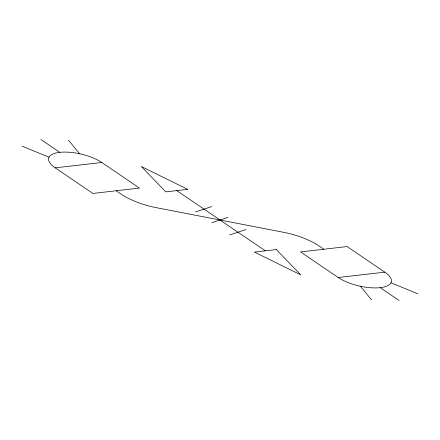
<?xml version="1.0" encoding="UTF-8"?>
<svg xmlns="http://www.w3.org/2000/svg" width="440" height="440" viewBox="0 0 440 440"><rect width="100%" height="100%" fill="white"/><g stroke="black" fill="none" stroke-linecap="round" stroke-linejoin="round"><path stroke-width="0.66" d="M195.536 211.904L211.794 206.564M211.805 222.695L228.063 217.349M229.746 234.889L246.004 229.548M55.231 167.844L101.8 162.481L139.458 188.073L92.889 193.435L55.231 167.844A30.63 11.374 13.1 0 1 59.686 152.367A30.63 11.374 13.1 0 1 101.8 162.481M338.201 277.519L384.769 272.156A30.63 11.374 13.1 0 1 380.314 287.634A30.63 11.374 13.1 0 1 338.201 277.519L300.542 251.928L347.111 246.565L384.769 272.156M390.94 282.793L418 293.854M22 146.146L49.06 157.207M323.829 249.244L318.736 245.784A45.942 17.061 13.1 0 0 283.162 232.221L156.838 207.779A45.942 17.061 13.1 0 1 121.264 194.216L116.171 190.757M380.221 287.645L399.124 300.493M176.754 190.608L265.364 250.833M40.876 139.508L59.78 152.356M360.426 286.253L371.542 299.855M68.459 140.145L79.574 153.747M187.715 189.349L165.798 191.868L141.312 166.518L187.715 189.349M276.32 249.574L254.408 252.093L300.812 274.923L276.32 249.574"/></g></svg>
